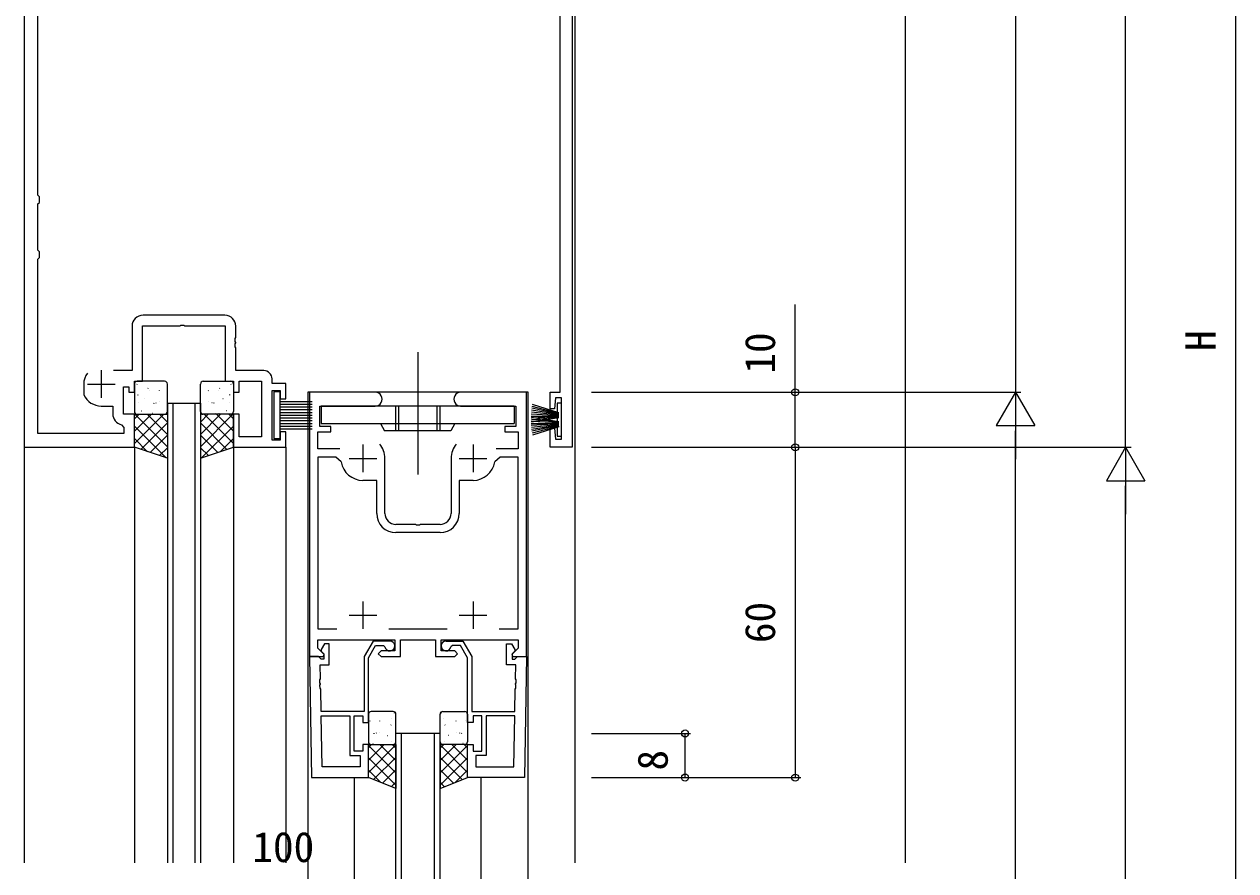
# Model space of a CAD drawing. Units: millimetres, scale not verified. Extents: x -437 to 438, y -681 to 679.
# Drawn here: x -260.4 to -40.4, y 111.4 to 265.2 of the extents above; entities that cross this region are included whole.
import ezdxf
from ezdxf.enums import TextEntityAlignment as Align

# ---------------------------------------------------------------- set-up
doc = ezdxf.new("R2010")
doc.units = ezdxf.units.MM
doc.header["$LTSCALE"] = 4
for name, color, linetype in [('0-2_YKK_11', 7, 'Continuous'), ('0-3_YKK_12', 2, 'Continuous'), ('0-4_YKK_13', 4, 'Continuous'), ('0-5_YKK_D', 6, 'Continuous'), ('0-7_YSS_K', 3, 'Continuous')]:
    doc.layers.add(name, color=color, linetype=linetype)
doc.styles.add('ＭＳ ゴシック', font='')
doc.styles.get('ＭＳ ゴシック').set_extended_font_data('MS Gothic')

msp = doc.modelspace()

# ---------------------------------------------------------------- linework, layer by layer
at = {"layer": '0-2_YKK_11'}
for p, q in [((-223.955, 212.296), (-238.815, 212.296)), ((-246.385, 202.296), (-246.385, 197.296)), ((-248.885, 199.796), (-243.885, 199.796)), ((-198.885, 188.791), (-198.885, 183.791)), ((-178.885, 188.791), (-178.885, 183.791)), ((-201.385, 186.291), (-196.385, 186.291)), ((-194.885, 176.291), (-194.885, 186.291)), ((-182.885, 186.291), (-182.885, 176.291)), ((-181.385, 186.291), (-176.385, 186.291)), ((-184.885, 172.791), (-192.885, 172.791)), ((-198.885, 160.291), (-198.885, 155.291)), ((-178.885, 160.291), (-178.885, 155.291)), ((-201.385, 157.791), (-196.385, 157.791)), ((-181.385, 157.791), (-176.385, 157.791)), ((-194.168, 155.291), (-183.603, 155.291))]:
    msp.add_line(p, q, dxfattribs=at)
for points in [[(-160.886, 354.292), (-160.886, 188.292), (-164.886, 188.292), (-164.886, 191.792), (-164.086, 191.792), (-163.886, 189.792), (-162.816, 189.792), (-162.816, 197.292), (-163.886, 197.292), (-164.086, 195.292), (-164.886, 195.292), (-164.886, 198.292), (-163.086, 198.292), (-163.086, 343.038), (-163.127, 343.188), (-163.131, 343.197), (-163.141, 343.214), (-163.146, 343.222), (-163.186, 343.372), (-163.186, 346.91), (-163.144, 347.065)], [(-260.385, 343.296), (-260.385, 188.296), (-240.385, 188.296), (-240.385, 194.296), (-242.385, 194.296), (-242.385, 199.296), (-241.385, 199.296), (-241.385, 198.296), (-240.385, 198.296), (-240.385, 200.296), (-238.885, 200.296), (-238.885, 210.366), (-232.144, 210.366), (-231.96, 210.486)], [(-242.715, 192.406), (-242.315, 191.916), (-242.315, 190.796), (-257.885, 190.796), (-257.885, 222.502), (-257.623, 222.799), (-257.623, 223.792), (-257.885, 224.089), (-257.885, 232.502), (-257.623, 232.799), (-257.623, 233.792), (-257.885, 234.089), (-257.885, 322.502), (-257.623, 322.799), (-257.623, 323.792), (-257.885, 324.089), (-257.885, 341.703), (-250.685, 345.061)], [(-240.815, 210.296), (-240.815, 202.226), (-244.191, 202.226)], [(-231.96, 210.486), (-231.41, 210.486), (-231.227, 210.366), (-223.885, 210.366), (-223.885, 200.296), (-222.385, 200.296), (-222.385, 198.296), (-221.385, 198.296), (-221.385, 200.296), (-217.315, 200.296), (-217.315, 190.226), (-221.385, 190.226), (-221.385, 194.296), (-222.385, 194.296), (-222.385, 188.296), (-212.885, 188.296), (-212.885, 191.096), (-213.885, 191.096), (-213.885, 189.596), (-215.385, 189.596), (-215.385, 198.596), (-213.885, 198.596), (-213.885, 197.096), (-212.885, 197.096), (-212.885, 199.896), (-215.385, 199.896), (-215.385, 200.726)], [(-216.885, 202.226), (-221.955, 202.226), (-221.955, 206.337), (-222.075, 206.521), (-222.075, 207.071), (-221.955, 207.254), (-221.955, 207.337), (-222.075, 207.521), (-222.075, 208.071), (-221.955, 208.254), (-221.955, 210.296)], [(-249.585, 199.796), (-249.585, 197.943), (-249.557, 197.816)], [(-196.635, 198.291), (-208.585, 198.291), (-208.585, 150.291), (-206.11, 150.291), (-205.949, 150.679), (-207.085, 151.815), (-207.085, 153.291), (-193.085, 153.291), (-193.085, 151.291), (-195.585, 151.291), (-196.085, 150.791), (-195.585, 150.291), (-192.085, 150.291), (-192.085, 153.291), (-185.685, 153.291), (-185.685, 150.291), (-182.185, 150.291), (-181.685, 150.791), (-182.185, 151.291), (-184.685, 151.291), (-184.685, 153.291), (-170.685, 153.291), (-170.685, 151.815), (-171.822, 150.679), (-171.661, 150.291), (-169.185, 150.291), (-169.185, 198.291), (-181.135, 198.291)], [(-246.385, 195.796), (-244.315, 195.796), (-244.315, 194.366)], [(-203.094, 187.991), (-207.085, 187.991), (-207.085, 191.091), (-204.685, 191.091), (-204.685, 192.091), (-206.685, 192.091), (-206.685, 195.791), (-196.635, 195.791)], [(-181.135, 195.791), (-171.085, 195.791), (-171.085, 192.091), (-173.085, 192.091), (-173.085, 191.091), (-170.685, 191.091), (-170.685, 187.991), (-174.677, 187.991)], [(-202.834, 185.651), (-203.821, 186.491), (-207.085, 186.491), (-207.085, 155.291), (-203.603, 155.291)], [(-174.168, 155.291), (-170.685, 155.291), (-170.685, 186.491), (-173.95, 186.491), (-174.937, 185.651)], [(-196.385, 176.291), (-196.385, 182.291), (-198.885, 182.291)], [(-178.885, 182.291), (-181.385, 182.291), (-181.385, 176.291)], [(-184.885, 174.291), (-188.427, 174.291), (-188.61, 174.171), (-189.16, 174.171), (-189.344, 174.291), (-192.885, 174.291)], [(-193.986, 153.105), (-197.048, 153.105), (-198.686, 150.268), (-198.686, 140.305), (-206.481, 140.305), (-206.552, 144.347), (-206.675, 144.528), (-206.684, 145.078), (-206.568, 145.264), (-206.569, 145.347), (-206.692, 145.528), (-206.702, 146.078), (-206.585, 146.263), (-206.629, 148.805), (-204.986, 148.805), (-204.986, 152.605), (-205.886, 152.605), (-206.486, 151.566), (-206.486, 151.255), (-205.986, 150.755), (-205.986, 149.805), (-206.456, 149.805), (-206.656, 150.005), (-206.956, 150.305), (-208.586, 150.305)], [(-208.586, 150.305), (-208.202, 128.305), (-197.886, 128.305), (-197.886, 134.305), (-198.886, 134.305), (-198.886, 133.105), (-200.486, 133.105), (-200.486, 139.505), (-198.886, 139.505), (-198.886, 138.305), (-197.886, 138.305), (-197.886, 150.054), (-196.586, 152.305), (-195.169, 152.305), (-194.873, 152.055)], [(-183.786, 153.105), (-180.724, 153.105), (-179.086, 150.268), (-179.086, 140.305), (-171.291, 140.305), (-171.22, 144.347), (-171.097, 144.528), (-171.087, 145.078), (-171.204, 145.264), (-171.203, 145.347), (-171.08, 145.528), (-171.07, 146.078), (-171.187, 146.263), (-171.142, 148.805), (-172.786, 148.805), (-172.786, 152.605), (-171.886, 152.605), (-171.286, 151.566), (-171.286, 151.255), (-171.786, 150.755), (-171.786, 149.805), (-171.316, 149.805), (-171.116, 150.005), (-170.816, 150.305), (-169.186, 150.305)], [(-169.186, 150.305), (-169.57, 128.305), (-179.886, 128.305), (-179.886, 134.305), (-178.886, 134.305), (-178.886, 133.105), (-177.286, 133.105), (-177.286, 139.505), (-178.886, 139.505), (-178.886, 138.305), (-179.886, 138.305), (-179.886, 150.054), (-181.186, 152.305), (-182.603, 152.305), (-182.899, 152.055)]]:
    msp.add_lwpolyline(points, dxfattribs=at)
for points in [[(-206.305, 130.235), (-206.467, 139.505), (-201.286, 139.505), (-201.286, 132.305), (-199.386, 132.305), (-199.386, 130.235)], [(-171.467, 130.235), (-171.305, 139.505), (-176.486, 139.505), (-176.486, 132.305), (-178.386, 132.305), (-178.386, 130.235)]]:
    msp.add_lwpolyline(points, close=True, dxfattribs=at)
for centre, radius, start, end in [((-238.815, 210.296), 2, 90.00001, 179.99999), ((-223.955, 210.296), 2, 0.00001, 89.99999), ((-246.385, 199.796), 3.2, 141.63348, 179.99999), ((-216.885, 200.726), 1.5, 0.00001, 89.99999), ((-196.635, 197.041), 1.25, 269.99999, 90.00001), ((-181.135, 197.041), 1.25, 89.99999, 270.00001), ((-246.385, 199.296), 3.5, 205.00785, 270), ((-242.315, 194.366), 2, 180.00001, 258.46303), ((-198.885, 186.291), 4, 359.99998, 40.4398), ((-178.885, 186.291), 4, 139.5602, 180.00002), ((-198.885, 186.291), 4, 189.20689, 270.00001), ((-178.885, 186.291), 4, 269.99999, 350.79311), ((-192.885, 176.291), 3.5, 180.00001, 269.99999), ((-192.885, 176.291), 2, 180.00001, 269.99999), ((-184.885, 176.291), 2, 270.00001, 359.99999), ((-184.885, 176.291), 3.5, 270.00001, 359.99999), ((-193.986, 152.205), 0.9, 189.59406, 90), ((-183.786, 152.205), 0.9, 90, 350.40594)]:
    msp.add_arc(centre, radius, start, end, dxfattribs=at)
at = {"layer": '0-3_YKK_12'}
for p, q in [((-260.385, 426.001), (-260.385, 112.793)), ((-160.385, 426.001), (-160.385, 112.793)), ((-234.385, 196.297), (-228.385, 196.297)), ((-234.385, 196.297), (-234.385, 112.793)), ((-233.385, 196.297), (-233.385, 112.793)), ((-229.385, 196.297), (-229.385, 112.793)), ((-228.385, 196.297), (-228.385, 112.793)), ((-240.385, 188.296), (-240.385, 112.793)), ((-222.385, 188.296), (-222.385, 112.793)), ((-212.885, 188.296), (-212.885, 112.793)), ((-192.885, 71.296), (-192.885, 136.305)), ((-184.885, 136.305), (-192.885, 136.305)), ((-191.885, 71.296), (-191.885, 136.305)), ((-185.885, 71.296), (-185.885, 136.305)), ((-184.885, 71.296), (-184.885, 136.305)), ((-200.385, 79.296), (-200.385, 128.305)), ((-177.385, 79.296), (-177.385, 128.305))]:
    msp.add_line(p, q, dxfattribs=at)
msp.add_lwpolyline([(-168.885, 66.696), (-168.885, 198.291), (-208.885, 198.291), (-208.885, 66.696)], dxfattribs=at)
at = {"layer": '0-4_YKK_13'}
for p, q in [((-188.937, 205.555), (-188.937, 183.383)), ((-234.885, 200.296), (-239.885, 200.296)), ((-227.885, 200.296), (-222.885, 200.296)), ((-240.385, 199.796), (-240.385, 194.796)), ((-239.941, 199.732), (-239.897, 199.756)), ((-237.916, 198.998), (-237.873, 199.022)), ((-237.603, 198.578), (-237.596, 198.585)), ((-235.84, 198.565), (-235.796, 198.589)), ((-234.385, 194.796), (-234.385, 199.796)), ((-228.385, 194.796), (-228.385, 199.796)), ((-226.931, 198.565), (-226.975, 198.589)), ((-225.168, 198.578), (-225.175, 198.585)), ((-224.854, 198.998), (-224.898, 199.022)), ((-222.83, 199.732), (-222.873, 199.756)), ((-222.385, 199.796), (-222.385, 194.796)), ((-239.749, 197.787), (-239.703, 197.876)), ((-239.578, 196.373), (-239.571, 196.38)), ((-238.508, 197.108), (-238.464, 197.132)), ((-236.86, 196.263), (-236.813, 196.351)), ((-236.483, 196.374), (-236.439, 196.398)), ((-235.817, 196.558), (-235.81, 196.565)), ((-234.406, 195.941), (-234.385, 195.953)), ((-228.364, 195.941), (-228.385, 195.953)), ((-226.954, 196.558), (-226.961, 196.565)), ((-226.288, 196.374), (-226.332, 196.398)), ((-225.911, 196.263), (-225.958, 196.351)), ((-224.263, 197.108), (-224.307, 197.132)), ((-223.193, 196.373), (-223.2, 196.38)), ((-223.022, 197.787), (-223.068, 197.876)), ((-213.886, 196.642), (-208.086, 196.642)), ((-213.886, 196.142), (-208.086, 196.142)), ((-163.316, 194.542), (-168.072, 196.087)), ((-240.385, 193.451), (-239.541, 194.296)), ((-240.385, 191.206), (-237.296, 194.296)), ((-240.385, 188.961), (-235.051, 194.296)), ((-234.385, 188.394), (-240.287, 194.296)), ((-239.885, 194.296), (-234.885, 194.296)), ((-239.151, 194.916), (-239.107, 194.94)), ((-234.385, 190.639), (-238.042, 194.296)), ((-237.758, 194.39), (-237.752, 194.398)), ((-237.074, 194.484), (-237.03, 194.508)), ((-234.385, 192.884), (-235.797, 194.296)), ((-228.385, 192.884), (-226.974, 194.296)), ((-228.385, 190.639), (-224.729, 194.296)), ((-228.385, 188.394), (-222.484, 194.296)), ((-222.885, 194.296), (-227.885, 194.296)), ((-222.385, 188.961), (-227.72, 194.296)), ((-225.697, 194.484), (-225.74, 194.508)), ((-222.385, 191.206), (-225.475, 194.296)), ((-225.013, 194.39), (-225.019, 194.398)), ((-223.62, 194.916), (-223.664, 194.94)), ((-222.385, 193.451), (-223.23, 194.296)), ((-213.886, 195.642), (-208.086, 195.642)), ((-213.886, 195.142), (-208.086, 195.142)), ((-213.886, 194.642), (-208.086, 194.642)), ((-213.886, 194.142), (-208.086, 194.142)), ((-213.886, 193.642), (-208.086, 193.642)), ((-171.437, 195.791), (-206.437, 195.791)), ((-206.437, 195.791), (-206.437, 192.591)), ((-192.937, 195.791), (-192.937, 191.291)), ((-192.437, 195.791), (-192.437, 191.291)), ((-185.437, 195.791), (-185.437, 191.291)), ((-184.937, 195.791), (-184.937, 191.291)), ((-171.437, 195.791), (-171.437, 192.591)), ((-168.316, 193.942), (-163.316, 193.942)), ((-163.316, 194.042), (-168.31, 194.304)), ((-163.316, 193.842), (-168.31, 193.58)), ((-163.316, 194.142), (-168.289, 194.665)), ((-163.316, 193.742), (-168.289, 193.219)), ((-163.316, 194.242), (-168.255, 195.024)), ((-163.316, 192.942), (-168.255, 193.724)), ((-163.316, 193.642), (-168.255, 192.86)), ((-163.316, 194.342), (-168.207, 195.382)), ((-163.316, 194.442), (-168.146, 195.736)), ((-234.606, 186.369), (-240.385, 192.149)), ((-239.201, 187.901), (-234.385, 192.716)), ((-223.57, 187.901), (-228.385, 192.716)), ((-228.165, 186.369), (-222.385, 192.149)), ((-213.886, 193.142), (-208.086, 193.142)), ((-213.886, 192.642), (-208.086, 192.642)), ((-213.886, 192.142), (-208.086, 192.142)), ((-213.886, 191.642), (-208.086, 191.642)), ((-206.437, 192.591), (-171.437, 192.591)), ((-195.688, 192.591), (-194.937, 191.291)), ((-182.187, 192.591), (-182.937, 191.291)), ((-168.316, 192.642), (-163.316, 192.642)), ((-163.316, 192.742), (-168.31, 193.004)), ((-163.316, 192.542), (-168.31, 192.28)), ((-163.316, 192.842), (-168.289, 193.365)), ((-163.316, 192.442), (-168.289, 191.919)), ((-163.316, 192.342), (-168.255, 191.56)), ((-163.316, 192.242), (-168.207, 191.202)), ((-163.316, 192.142), (-168.146, 190.848)), ((-163.316, 192.042), (-168.072, 190.497)), ((-163.616, 193.595), (-163.616, 192.99)), ((-163.616, 191.945), (-163.616, 190.292)), ((-237.973, 187.492), (-240.385, 189.904)), ((-237.517, 187.339), (-234.385, 190.471)), ((-225.254, 187.339), (-228.385, 190.471)), ((-224.798, 187.492), (-222.385, 189.904)), ((-182.937, 191.291), (-194.937, 191.291)), ((-235.833, 186.778), (-234.385, 188.226)), ((-226.938, 186.778), (-228.385, 188.226)), ((-197.885, 139.796), (-197.885, 134.796)), ((-197.885, 139.015), (-197.873, 139.022)), ((-193.385, 140.296), (-197.385, 140.296)), ((-193.608, 139.023), (-193.602, 139.031)), ((-193.172, 140.023), (-193.128, 140.047)), ((-192.885, 134.796), (-192.885, 139.796)), ((-184.885, 134.796), (-184.885, 139.796)), ((-184.599, 140.023), (-184.643, 140.047)), ((-184.385, 140.296), (-180.385, 140.296)), ((-184.163, 139.023), (-184.169, 139.031)), ((-179.885, 139.015), (-179.898, 139.022)), ((-179.885, 139.796), (-179.885, 134.796)), ((-197.603, 138.578), (-197.596, 138.585)), ((-195.84, 138.565), (-195.796, 138.589)), ((-195.817, 136.558), (-195.81, 136.565)), ((-193.815, 137.831), (-193.771, 137.855)), ((-183.956, 137.831), (-184, 137.855)), ((-181.931, 138.565), (-181.975, 138.589)), ((-181.954, 136.558), (-181.961, 136.565)), ((-180.168, 138.578), (-180.175, 138.585)), ((-197.885, 133.706), (-197.296, 134.296)), ((-197.885, 131.461), (-195.051, 134.296)), ((-197.885, 129.216), (-192.885, 134.216)), ((-197.385, 134.296), (-193.385, 134.296)), ((-197.074, 134.484), (-197.03, 134.508)), ((-196.86, 136.263), (-196.813, 136.351)), ((-196.483, 136.374), (-196.439, 136.398)), ((-192.885, 131.384), (-195.797, 134.296)), ((-194.406, 135.941), (-194.363, 135.965)), ((-193.764, 134.836), (-193.757, 134.843)), ((-192.885, 133.629), (-193.552, 134.296)), ((-184.885, 133.629), (-184.219, 134.296)), ((-184.885, 131.384), (-181.974, 134.296)), ((-179.885, 129.216), (-184.885, 134.216)), ((-180.385, 134.296), (-184.385, 134.296)), ((-184.007, 134.836), (-184.014, 134.843)), ((-183.364, 135.941), (-183.408, 135.965)), ((-179.885, 131.461), (-182.72, 134.296)), ((-181.288, 136.374), (-181.332, 136.398)), ((-180.911, 136.263), (-180.958, 136.351)), ((-180.697, 134.484), (-180.74, 134.508)), ((-179.885, 133.706), (-180.475, 134.296)), ((-192.885, 129.139), (-197.885, 134.139)), ((-184.885, 129.139), (-179.885, 134.139)), ((-192.885, 126.894), (-197.885, 131.894)), ((-196.939, 127.917), (-192.885, 131.971)), ((-180.832, 127.917), (-184.885, 131.971)), ((-184.885, 126.894), (-179.885, 131.894)), ((-195.63, 127.393), (-197.885, 129.649)), ((-195.336, 127.276), (-192.885, 129.726)), ((-182.435, 127.276), (-184.885, 129.726)), ((-182.141, 127.393), (-179.885, 129.649)), ((-193.732, 126.634), (-192.885, 127.481)), ((-184.039, 126.634), (-184.885, 127.481))]:
    msp.add_line(p, q, dxfattribs=at)
for points in [[(-215.086, 198.392), (-215.086, 189.892), (-213.886, 189.892), (-213.886, 198.392)], [(-234.385, 186.296), (-240.385, 188.296), (-240.385, 194.296), (-234.385, 194.296)], [(-228.385, 186.296), (-222.385, 188.296), (-222.385, 194.296), (-228.385, 194.296)], [(-192.885, 126.296), (-197.885, 128.296), (-197.885, 134.296), (-192.885, 134.296)], [(-184.885, 126.296), (-179.885, 128.296), (-179.885, 134.296), (-184.885, 134.296)]]:
    msp.add_lwpolyline(points, close=True, dxfattribs=at)
for points in [[(-162.816, 196.292), (-163.616, 196.292), (-163.616, 194.639)], [(-163.616, 190.292), (-162.816, 190.292), (-162.816, 196.292)]]:
    msp.add_lwpolyline(points, dxfattribs=at)
for centre, start, end in [((-239.885, 199.796), 90, 180), ((-234.885, 199.796), 0, 90), ((-227.885, 199.796), 90, 180), ((-222.885, 199.796), 0, 90), ((-239.885, 194.796), 180, 270), ((-234.885, 194.796), 270, 0), ((-227.885, 194.796), 180, 270), ((-222.885, 194.796), 270, 0), ((-197.385, 139.796), 90, 180), ((-193.385, 139.796), 0, 90), ((-184.385, 139.796), 90, 180), ((-180.385, 139.796), 0, 90), ((-197.385, 134.796), 180, 270), ((-193.385, 134.796), 270, 0), ((-184.385, 134.796), 180, 270), ((-180.385, 134.796), 270, 0)]:
    msp.add_arc(centre, 0.5, start, end, dxfattribs=at)
at = {"layer": '0-5_YKK_D'}
for p, q in [((-40.382, -33.704), (-40.382, 452.297)), ((-60.382, 188.292), (-60.382, 388.292)), ((-80.382, 354.292), (-80.382, 198.292)), ((-157.385, 198.292), (-119.385, 198.292)), ((-157.385, 198.292), (-79.382, 198.292)), ((-97.386, 198.292), (-79.386, 198.292)), ((-80.386, 198.292), (-83.886, 192.23)), ((-80.386, 198.292), (-76.886, 192.23)), ((-80.386, 198.292), (-80.386, 186.168)), ((-83.886, 192.23), (-76.886, 192.23)), ((-80.386, -23.726), (-80.386, 191.292)), ((-157.385, 188.292), (-119.385, 188.292)), ((-157.385, 188.292), (-59.382, 188.292)), ((-157.385, 188.292), (-59.382, 188.292)), ((-157.385, 188.292), (-119.385, 188.291)), ((-120.385, 188.291), (-120.386, 128.29)), ((-60.382, 188.292), (-63.882, 182.23)), ((-60.382, 188.292), (-56.882, 182.23)), ((-60.382, 188.292), (-60.382, 176.168)), ((-63.882, 182.23), (-56.882, 182.23)), ((-60.382, -33.704), (-60.382, 181.292)), ((-157.385, 136.305), (-139.385, 136.305)), ((-140.385, 128.305), (-140.385, 136.305)), ((-157.385, 128.305), (-139.385, 128.305)), ((-157.385, 128.291), (-119.386, 128.29))]:
    msp.add_line(p, q, dxfattribs=at)
msp.add_lwpolyline([(-120.385, 188.292), (-120.385, 198.292), (-120.385, 214.217)], dxfattribs=at)
for centre in [(-120.385, 198.292), (-120.385, 188.292), (-120.385, 188.291), (-140.385, 136.305), (-140.385, 128.305), (-120.386, 128.29)]:
    msp.add_circle(centre, 0.637, dxfattribs=at)
at = {"layer": '0-7_YSS_K'}
msp.add_line((-100.386, 426.005), (-100.386, 112.795), dxfattribs=at)

# ---------------------------------------------------------------- texts
at = {"layer": '0-5_YKK_D', "style": 'ＭＳ ゴシック'}
for s, rotation, p in [('H', 90, (-42.382, 205.802)), ('10', 90, (-122.385, 201.692)), ('60', 89.999, (-122.386, 152.73)), ('8', 90, (-141.885, 129.578))]:
    msp.add_text(s, height=5.499, rotation=rotation, dxfattribs=at).set_placement(p, align=Align.BOTTOM_LEFT)
msp.add_text('100', height=5.499, dxfattribs=at).set_placement((-218.951, 111.296), align=Align.BOTTOM_LEFT)

doc.saveas('drawing.dxf')
